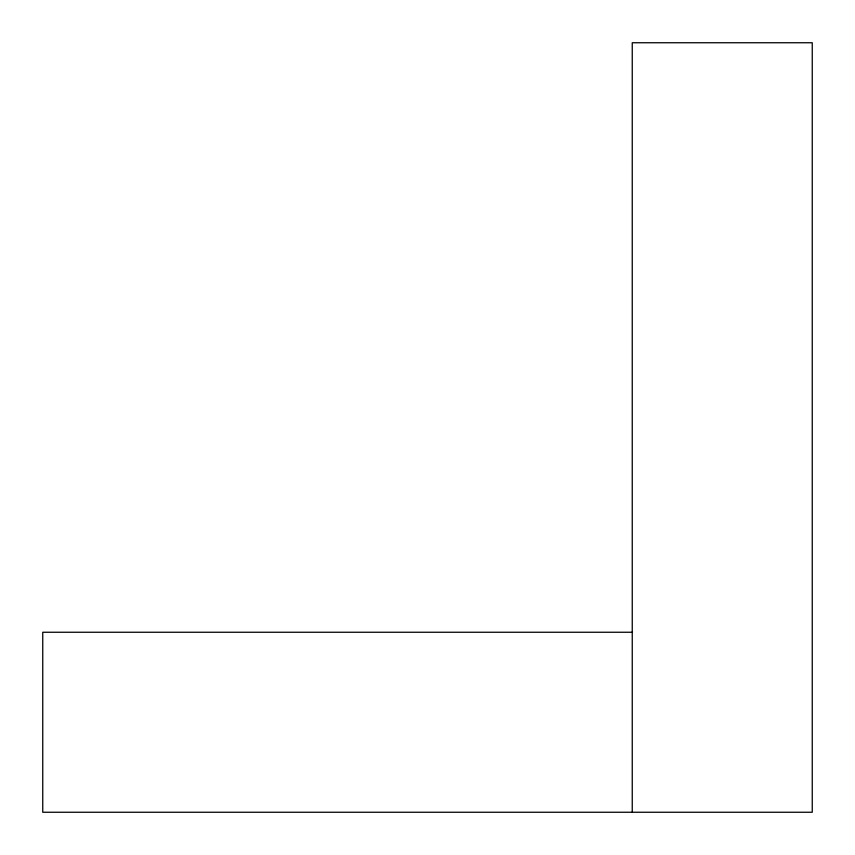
<?xml version="1.0" encoding="UTF-8"?>
<svg xmlns="http://www.w3.org/2000/svg" width="855" height="855" viewBox="0 0 855 855"><rect width="100%" height="100%" fill="white"/><g stroke="black" fill="none" stroke-linecap="round" stroke-linejoin="round"><path stroke-width="1.28" d="M632.251 632.251L42.75 632.251L42.75 812.25L812.25 812.25L812.25 42.75L632.251 42.75L632.251 812.25"/></g></svg>
